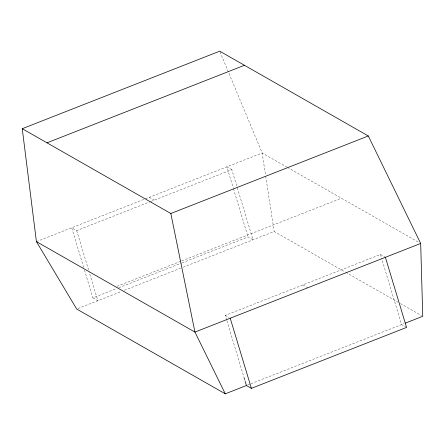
<?xml version="1.0" encoding="UTF-8"?>
<svg xmlns="http://www.w3.org/2000/svg" width="445" height="445" viewBox="0 0 445 445"><rect width="100%" height="100%" fill="white"/><g stroke="black" fill="none" stroke-linecap="round" stroke-linejoin="round"><path stroke-width="0.33" stroke-dasharray="2.23 1.67" d="M36.418 241.618L262.161 152.985L286.78 167.036M83.693 267.456L71.706 227.762L76.674 230.593L150.377 201.657M151.022 201.407L231.834 169.679L237.029 186.878M116.968 286.341L181.009 261.198M181.655 260.948L341.421 198.22M84.489 270.098L92.877 297.883L116.151 288.749M118.737 287.731L181.449 263.112M182.1 262.856L248.043 236.968L253.005 239.799L237.23 187.54M77.975 308.519L121.118 291.581M124.35 290.312L180.598 268.229M183.184 267.211L274.159 231.495L345.148 272.006M226.661 320.027L225.265 315.394L380.425 254.473L385.392 257.31M247.726 385.008L250.312 383.996M250.963 383.74L404.16 323.593M287.381 167.381L419.479 242.77M231.834 169.679L226.872 166.842L233.263 188.013M345.748 272.351L398.086 302.222M400.489 303.59L421.549 315.611M406.563 327.431L401.596 324.6L382.027 259.769M149.286 197.302L154.254 200.133M302.845 284.934L307.807 287.77M225.265 315.394L229.125 317.597M92.877 297.883L97.844 300.72L89.256 272.273M219.986 51.82L262.161 152.985L265.604 175.514M380.425 254.473L381.827 259.107M233.464 188.674L248.043 236.968M226.861 320.689L243.838 376.921M76.674 230.593L89.056 271.611M265.709 176.198L274.159 231.495"/><path stroke-width="0.67" d="M385.392 257.31L406.563 327.431L251.397 388.351L246.435 385.52L225.281 393.825L76.69 309.025L36.418 241.618L22.25 128.705L219.719 51.175L368.31 135.975L420.681 243.454L422.75 316.295L405.445 323.092M46.992 142.823L244.455 65.298M22.25 128.705L170.841 213.505L368.31 135.975M420.681 243.454L194.938 332.081L36.418 241.618M225.281 393.825L194.938 332.081L170.841 213.505M230.226 318.225L251.397 388.351M244.038 377.582L244.639 379.563M245.039 380.887L246.435 385.52"/></g></svg>
